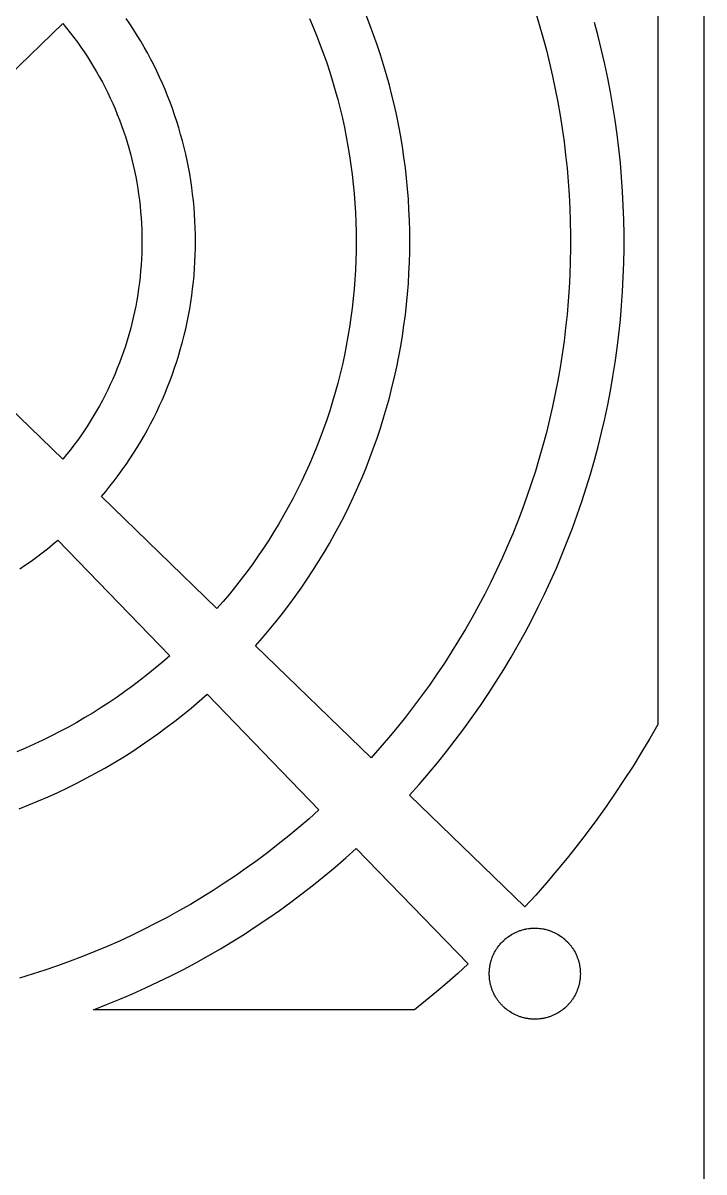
# Model space of a CAD drawing. Header units: metres. Extents: x -3 to 104, y -8 to 202.
# Drawn here: x 62.8 to 101, y 97.1 to 161.5 of the extents above; entities that cross this region are included whole.
import ezdxf

# ---------------------------------------------------------------- set-up
doc = ezdxf.new("R2010")
doc.units = ezdxf.units.M

msp = doc.modelspace()

# ---------------------------------------------------------------- linework, layer by layer
for p, q in [((100.95, 10), (100.95, 192.25)), ((98.3662, 176.274), (98.3662, 122.186)), ((68.8018, 161.4), (68.5889, 161.715)), ((78.8516, 161.71), (79.0635, 161.218)), ((82.2412, 161.351), (82.0264, 161.899)), ((91.5078, 162.088), (91.7246, 161.374)), ((95.0186, 160.714), (94.8115, 161.487)), ((57.0918, 153.726), (65.043, 161.427)), ((65.043, 161.427), (65.2529, 161.171)), ((65.2529, 161.171), (65.459, 160.912)), ((65.459, 160.912), (65.6602, 160.648)), ((69.0088, 161.083), (68.8018, 161.4)), ((69.21, 160.762), (69.0088, 161.083)), ((79.0635, 161.218), (79.2656, 160.723)), ((82.4463, 160.797), (82.2412, 161.351)), ((91.7246, 161.374), (91.9287, 160.656)), ((65.6602, 160.648), (65.8574, 160.383)), ((65.8574, 160.383), (66.0488, 160.112)), ((69.4062, 160.437), (69.21, 160.762)), ((69.5967, 160.108), (69.4062, 160.437)), ((79.2656, 160.723), (79.46, 160.224)), ((79.46, 160.224), (79.6455, 159.722)), ((82.6426, 160.24), (82.4463, 160.797)), ((82.8291, 159.681), (82.6426, 160.24)), ((91.9287, 160.656), (92.1211, 159.936)), ((95.2119, 159.937), (95.0186, 160.714)), ((66.0488, 160.112), (66.2363, 159.84)), ((66.2363, 159.84), (66.4189, 159.563)), ((66.4189, 159.563), (66.5967, 159.284)), ((69.7812, 159.777), (69.5967, 160.108)), ((69.9609, 159.443), (69.7812, 159.777)), ((79.6455, 159.722), (79.8223, 159.217)), ((83.0059, 159.117), (82.8291, 159.681)), ((92.1211, 159.936), (92.3008, 159.211)), ((95.3906, 159.157), (95.2119, 159.937)), ((66.5967, 159.284), (66.7695, 159.002)), ((66.7695, 159.002), (66.9375, 158.716)), ((70.1338, 159.105), (69.9609, 159.443)), ((70.3008, 158.765), (70.1338, 159.105)), ((79.8223, 159.217), (79.9902, 158.709)), ((83.1719, 158.551), (83.0059, 159.117)), ((92.3008, 159.211), (92.4678, 158.483)), ((95.5566, 158.374), (95.3906, 159.157)), ((66.9375, 158.716), (67.0996, 158.428)), ((67.0996, 158.428), (67.2578, 158.137)), ((70.4629, 158.422), (70.3008, 158.765)), ((70.6182, 158.076), (70.4629, 158.422)), ((79.9902, 158.709), (80.1494, 158.198)), ((83.3291, 157.982), (83.1719, 158.551)), ((92.4678, 158.483), (92.6221, 157.754)), ((95.709, 157.588), (95.5566, 158.374)), ((67.2578, 158.137), (67.4102, 157.843)), ((67.4102, 157.843), (67.5576, 157.547)), ((70.7676, 157.728), (70.6182, 158.076)), ((70.9111, 157.376), (70.7676, 157.728)), ((80.1494, 158.198), (80.2998, 157.685)), ((80.2998, 157.685), (80.4414, 157.168)), ((83.4756, 157.411), (83.3291, 157.982)), ((92.6221, 157.754), (92.7637, 157.021)), ((67.5576, 157.547), (67.7002, 157.248)), ((67.7002, 157.248), (67.8369, 156.946)), ((71.0488, 157.022), (70.9111, 157.376)), ((71.1797, 156.667), (71.0488, 157.022)), ((80.4414, 157.168), (80.5742, 156.649)), ((83.6133, 156.837), (83.4756, 157.411)), ((92.7637, 157.021), (92.8916, 156.286)), ((95.8477, 156.8), (95.709, 157.588)), ((67.8369, 156.946), (67.9688, 156.643)), ((67.9688, 156.643), (68.0957, 156.337)), ((68.0957, 156.337), (68.2168, 156.028)), ((71.3047, 156.309), (71.1797, 156.667)), ((80.5742, 156.649), (80.6973, 156.129)), ((83.7402, 156.261), (83.6133, 156.837)), ((95.9727, 156.009), (95.8477, 156.8)), ((68.2168, 156.028), (68.333, 155.718)), ((68.333, 155.718), (68.4434, 155.406)), ((71.4238, 155.948), (71.3047, 156.309)), ((71.5371, 155.586), (71.4238, 155.948)), ((80.6973, 156.129), (80.8125, 155.606)), ((83.8574, 155.682), (83.7402, 156.261)), ((92.8916, 156.286), (93.0078, 155.549)), ((96.084, 155.216), (95.9727, 156.009)), ((68.4434, 155.406), (68.5479, 155.092)), ((68.5479, 155.092), (68.6475, 154.776)), ((71.6436, 155.222), (71.5371, 155.586)), ((71.7432, 154.856), (71.6436, 155.222)), ((80.8125, 155.606), (80.918, 155.081)), ((80.918, 155.081), (81.0137, 154.555)), ((83.9639, 155.102), (83.8574, 155.682)), ((84.0605, 154.52), (83.9639, 155.102)), ((93.0078, 155.549), (93.1113, 154.81)), ((96.1807, 154.422), (96.084, 155.216)), ((68.6475, 154.776), (68.7412, 154.459)), ((68.7412, 154.459), (68.8291, 154.14)), ((71.8369, 154.488), (71.7432, 154.856)), ((71.9248, 154.12), (71.8369, 154.488)), ((81.0137, 154.555), (81.1016, 154.027)), ((84.1475, 153.936), (84.0605, 154.52)), ((93.1113, 154.81), (93.2021, 154.069)), ((96.2646, 153.625), (96.1807, 154.422)), ((68.8291, 154.14), (68.9121, 153.819)), ((68.9121, 153.819), (68.9893, 153.497)), ((72.0059, 153.749), (71.9248, 154.12)), ((81.1016, 154.027), (81.1797, 153.497)), ((84.2246, 153.351), (84.1475, 153.936)), ((93.2021, 154.069), (93.2793, 153.327)), ((68.9893, 153.497), (69.0615, 153.174)), ((69.0615, 153.174), (69.127, 152.85)), ((72.0801, 153.377), (72.0059, 153.749)), ((72.1484, 153.004), (72.0801, 153.377)), ((81.1797, 153.497), (81.249, 152.967)), ((84.291, 152.764), (84.2246, 153.351)), ((93.2793, 153.327), (93.3438, 152.584)), ((96.334, 152.828), (96.2646, 153.625)), ((69.127, 152.85), (69.1875, 152.523)), ((69.1875, 152.523), (69.2422, 152.197)), ((72.2109, 152.63), (72.1484, 153.004)), ((72.2656, 152.255), (72.2109, 152.63)), ((81.249, 152.967), (81.3086, 152.435)), ((84.3467, 152.177), (84.291, 152.764)), ((93.3438, 152.584), (93.3955, 151.84)), ((96.3896, 152.029), (96.334, 152.828)), ((69.2422, 152.197), (69.291, 151.87)), ((69.291, 151.87), (69.334, 151.541)), ((72.3154, 151.879), (72.2656, 152.255)), ((72.3574, 151.502), (72.3154, 151.879)), ((81.3086, 152.435), (81.3594, 151.902)), ((81.3594, 151.902), (81.4014, 151.368)), ((84.3936, 151.588), (84.3467, 152.177)), ((93.3955, 151.84), (93.4346, 151.095)), ((96.4316, 151.23), (96.3896, 152.029)), ((69.334, 151.541), (69.3711, 151.213)), ((69.3711, 151.213), (69.4033, 150.883)), ((72.3936, 151.124), (72.3574, 151.502)), ((81.4014, 151.368), (81.4336, 150.834)), ((84.4287, 150.999), (84.3936, 151.588)), ((96.459, 150.43), (96.4316, 151.23)), ((69.4033, 150.883), (69.4287, 150.553)), ((69.4287, 150.553), (69.4492, 150.223)), ((72.4229, 150.746), (72.3936, 151.124)), ((72.4453, 150.367), (72.4229, 150.746)), ((81.4336, 150.834), (81.4561, 150.3)), ((84.4541, 150.409), (84.4287, 150.999)), ((93.4346, 151.095), (93.46, 150.349)), ((69.4492, 150.223), (69.4639, 149.892)), ((72.4619, 149.988), (72.4453, 150.367)), ((72.4717, 149.608), (72.4619, 149.988)), ((81.4561, 150.3), (81.4707, 149.765)), ((84.4697, 149.819), (84.4541, 150.409)), ((93.46, 150.349), (93.4736, 149.603)), ((96.4736, 149.63), (96.459, 150.43)), ((69.4639, 149.892), (69.4717, 149.561)), ((69.4717, 149.561), (69.4746, 149.229)), ((72.4746, 149.229), (72.4717, 149.608)), ((81.4707, 149.765), (81.4746, 149.229)), ((84.4746, 149.229), (84.4697, 149.819)), ((93.4736, 149.603), (93.4736, 148.856)), ((96.4736, 148.829), (96.4736, 149.63)), ((69.4717, 148.898), (69.4639, 148.567)), ((69.4746, 149.229), (69.4717, 148.898)), ((72.4619, 148.471), (72.4717, 148.851)), ((72.4717, 148.851), (72.4746, 149.229)), ((81.4707, 148.694), (81.4561, 148.159)), ((81.4746, 149.229), (81.4707, 148.694)), ((84.4541, 148.05), (84.4697, 148.64)), ((84.4697, 148.64), (84.4746, 149.229)), ((93.4736, 148.856), (93.46, 148.11)), ((96.459, 148.029), (96.4736, 148.829)), ((69.4492, 148.236), (69.4287, 147.906)), ((69.4639, 148.567), (69.4492, 148.236)), ((72.4229, 147.714), (72.4453, 148.092)), ((72.4453, 148.092), (72.4619, 148.471)), ((81.4561, 148.159), (81.4336, 147.625)), ((84.4287, 147.46), (84.4541, 148.05)), ((93.46, 148.11), (93.4346, 147.364)), ((96.4316, 147.229), (96.459, 148.029)), ((69.4033, 147.576), (69.3711, 147.246)), ((69.4287, 147.906), (69.4033, 147.576)), ((72.3574, 146.958), (72.3936, 147.335)), ((72.3936, 147.335), (72.4229, 147.714)), ((81.4336, 147.625), (81.4014, 147.091)), ((84.3936, 146.871), (84.4287, 147.46)), ((93.4346, 147.364), (93.3955, 146.619)), ((69.334, 146.918), (69.291, 146.589)), ((69.3711, 147.246), (69.334, 146.918)), ((72.3154, 146.581), (72.3574, 146.958)), ((81.4014, 147.091), (81.3594, 146.557)), ((84.3467, 146.282), (84.3936, 146.871)), ((96.3896, 146.43), (96.4316, 147.229)), ((69.2422, 146.262), (69.1875, 145.936)), ((69.291, 146.589), (69.2422, 146.262)), ((72.2109, 145.829), (72.2656, 146.204)), ((72.2656, 146.204), (72.3154, 146.581)), ((81.3594, 146.557), (81.3086, 146.024)), ((84.291, 145.695), (84.3467, 146.282)), ((93.3955, 146.619), (93.3438, 145.875)), ((96.334, 145.631), (96.3896, 146.43)), ((69.127, 145.609), (69.0615, 145.285)), ((69.1875, 145.936), (69.127, 145.609)), ((72.0801, 145.082), (72.1484, 145.455)), ((72.1484, 145.455), (72.2109, 145.829)), ((81.249, 145.492), (81.1797, 144.962)), ((81.3086, 146.024), (81.249, 145.492)), ((84.2246, 145.108), (84.291, 145.695)), ((93.3438, 145.875), (93.2793, 145.132)), ((96.2646, 144.834), (96.334, 145.631)), ((68.9893, 144.962), (68.9121, 144.64)), ((69.0615, 145.285), (68.9893, 144.962)), ((72.0059, 144.71), (72.0801, 145.082)), ((81.1797, 144.962), (81.1016, 144.433)), ((84.1475, 144.523), (84.2246, 145.108)), ((93.2793, 145.132), (93.2021, 144.39)), ((96.1807, 144.037), (96.2646, 144.834)), ((65.043, 137.032), (57.0918, 144.733)), ((68.8291, 144.319), (68.7412, 144)), ((68.9121, 144.64), (68.8291, 144.319)), ((71.8369, 143.971), (71.9248, 144.34)), ((71.9248, 144.34), (72.0059, 144.71)), ((81.1016, 144.433), (81.0137, 143.904)), ((84.0605, 143.939), (84.1475, 144.523)), ((93.2021, 144.39), (93.1113, 143.649)), ((68.6475, 143.683), (68.5479, 143.367)), ((68.7412, 144), (68.6475, 143.683)), ((71.6436, 143.237), (71.7432, 143.603)), ((71.7432, 143.603), (71.8369, 143.971)), ((81.0137, 143.904), (80.918, 143.378)), ((83.9639, 143.357), (84.0605, 143.939)), ((93.1113, 143.649), (93.0078, 142.91)), ((96.084, 143.243), (96.1807, 144.037)), ((68.4434, 143.053), (68.333, 142.741)), ((68.5479, 143.367), (68.4434, 143.053)), ((71.4238, 142.511), (71.5371, 142.873)), ((71.5371, 142.873), (71.6436, 143.237)), ((80.8125, 142.854), (80.6973, 142.33)), ((80.918, 143.378), (80.8125, 142.854)), ((83.8574, 142.777), (83.9639, 143.357)), ((93.0078, 142.91), (92.8916, 142.173)), ((95.9727, 142.45), (96.084, 143.243)), ((68.2168, 142.431), (68.0957, 142.122)), ((68.333, 142.741), (68.2168, 142.431)), ((71.3047, 142.15), (71.4238, 142.511)), ((80.6973, 142.33), (80.5742, 141.81)), ((83.6133, 141.622), (83.7402, 142.199)), ((83.7402, 142.199), (83.8574, 142.777)), ((95.8477, 141.659), (95.9727, 142.45)), ((67.9688, 141.816), (67.8369, 141.513)), ((68.0957, 142.122), (67.9688, 141.816)), ((71.0488, 141.437), (71.1797, 141.792)), ((71.1797, 141.792), (71.3047, 142.15)), ((80.5742, 141.81), (80.4414, 141.291)), ((83.4756, 141.049), (83.6133, 141.622)), ((92.8916, 142.173), (92.7637, 141.438)), ((95.709, 140.871), (95.8477, 141.659)), ((67.5576, 140.912), (67.4102, 140.616)), ((67.7002, 141.212), (67.5576, 140.912)), ((67.8369, 141.513), (67.7002, 141.212)), ((70.7676, 140.731), (70.9111, 141.083)), ((70.9111, 141.083), (71.0488, 141.437)), ((80.4414, 141.291), (80.2998, 140.775)), ((83.3291, 140.477), (83.4756, 141.049)), ((92.7637, 141.438), (92.6221, 140.705)), ((67.2578, 140.322), (67.0996, 140.031)), ((67.4102, 140.616), (67.2578, 140.322)), ((70.4629, 140.037), (70.6182, 140.383)), ((70.6182, 140.383), (70.7676, 140.731)), ((80.1494, 140.262), (79.9902, 139.75)), ((80.2998, 140.775), (80.1494, 140.262)), ((83.1719, 139.908), (83.3291, 140.477)), ((92.6221, 140.705), (92.4678, 139.976)), ((95.5566, 140.085), (95.709, 140.871)), ((66.9375, 139.743), (66.7695, 139.457)), ((67.0996, 140.031), (66.9375, 139.743)), ((70.1338, 139.354), (70.3008, 139.694)), ((70.3008, 139.694), (70.4629, 140.037)), ((79.9902, 139.75), (79.8223, 139.242)), ((83.0059, 139.342), (83.1719, 139.908)), ((92.4678, 139.976), (92.3008, 139.248)), ((95.3906, 139.303), (95.5566, 140.085)), ((66.5967, 139.175), (66.4189, 138.896)), ((66.7695, 139.457), (66.5967, 139.175)), ((69.7812, 138.682), (69.9609, 139.016)), ((69.9609, 139.016), (70.1338, 139.354)), ((79.8223, 139.242), (79.6455, 138.737)), ((82.8291, 138.778), (83.0059, 139.342)), ((92.3008, 139.248), (92.1211, 138.524)), ((95.2119, 138.522), (95.3906, 139.303)), ((66.0488, 138.347), (65.8574, 138.076)), ((66.2363, 138.619), (66.0488, 138.347)), ((66.4189, 138.896), (66.2363, 138.619)), ((69.4062, 138.022), (69.5967, 138.351)), ((69.5967, 138.351), (69.7812, 138.682)), ((79.6455, 138.737), (79.46, 138.235)), ((82.6426, 138.219), (82.8291, 138.778)), ((92.1211, 138.524), (91.9287, 137.803)), ((95.0186, 137.745), (95.2119, 138.522)), ((65.6602, 137.811), (65.459, 137.548)), ((65.8574, 138.076), (65.6602, 137.811)), ((69.0088, 137.376), (69.21, 137.697)), ((69.21, 137.697), (69.4062, 138.022)), ((79.2656, 137.736), (79.0635, 137.241)), ((79.46, 138.235), (79.2656, 137.736)), ((82.4463, 137.662), (82.6426, 138.219)), ((91.9287, 137.803), (91.7246, 137.085)), ((94.8115, 136.972), (95.0186, 137.745)), ((65.2529, 137.288), (65.043, 137.032)), ((65.459, 137.548), (65.2529, 137.288)), ((68.5889, 136.744), (68.8018, 137.059)), ((68.8018, 137.059), (69.0088, 137.376)), ((79.0635, 137.241), (78.8516, 136.749)), ((82.0264, 136.56), (82.2412, 137.109)), ((82.2412, 137.109), (82.4463, 137.662)), ((91.7246, 137.085), (91.5078, 136.371)), ((68.1475, 136.127), (68.3711, 136.434)), ((68.3711, 136.434), (68.5889, 136.744)), ((78.8516, 136.749), (78.6318, 136.262)), ((81.8018, 136.014), (82.0264, 136.56)), ((94.5918, 136.202), (94.8115, 136.972)), ((67.6855, 135.525), (67.9189, 135.824)), ((67.9189, 135.824), (68.1475, 136.127)), ((78.4043, 135.777), (78.168, 135.297)), ((78.6318, 136.262), (78.4043, 135.777)), ((81.5674, 135.472), (81.8018, 136.014)), ((91.5078, 136.371), (91.2783, 135.661)), ((94.3584, 135.437), (94.5918, 136.202)), ((67.2031, 134.94), (67.4463, 135.23)), ((67.4463, 135.23), (67.6855, 135.525)), ((78.168, 135.297), (77.9229, 134.821)), ((81.3242, 134.935), (81.5674, 135.472)), ((91.2783, 135.661), (91.0371, 134.955)), ((94.1123, 134.675), (94.3584, 135.437)), ((73.6768, 128.67), (67.2031, 134.94)), ((77.9229, 134.821), (77.6699, 134.35)), ((81.0713, 134.401), (81.3242, 134.935)), ((91.0371, 134.955), (90.7832, 134.254)), ((93.8516, 133.918), (94.1123, 134.675)), ((77.4092, 133.882), (77.1406, 133.419)), ((77.6699, 134.35), (77.4092, 133.882)), ((80.5381, 133.348), (80.8086, 133.872)), ((80.8086, 133.872), (81.0713, 134.401)), ((90.7832, 134.254), (90.5166, 133.557)), ((93.5791, 133.166), (93.8516, 133.918)), ((77.1406, 133.419), (76.8633, 132.961)), ((80.2578, 132.829), (80.5381, 133.348)), ((90.5166, 133.557), (90.2393, 132.864)), ((76.8633, 132.961), (76.5781, 132.508)), ((79.9688, 132.314), (80.2578, 132.829)), ((90.2393, 132.864), (89.9492, 132.177)), ((93.293, 132.418), (93.5791, 133.166)), ((63.8799, 131.785), (64.1787, 132.019)), ((64.1787, 132.019), (64.4736, 132.258)), ((64.4736, 132.258), (64.7637, 132.502)), ((64.7637, 132.502), (71.0342, 126.028)), ((76.2861, 132.061), (75.9854, 131.617)), ((76.5781, 132.508), (76.2861, 132.061)), ((79.6709, 131.805), (79.9688, 132.314)), ((89.9492, 132.177), (89.6475, 131.494)), ((92.9941, 131.676), (93.293, 132.418)), ((62.96, 131.115), (63.2705, 131.333)), ((63.2705, 131.333), (63.5771, 131.557)), ((63.5771, 131.557), (63.8799, 131.785)), ((75.9854, 131.617), (75.6777, 131.18)), ((79.0479, 130.802), (79.3633, 131.301)), ((79.3633, 131.301), (79.6709, 131.805)), ((89.6475, 131.494), (89.334, 130.817)), ((92.6816, 130.938), (92.9941, 131.676)), ((62.6465, 130.903), (62.96, 131.115)), ((75.3623, 130.747), (75.04, 130.32)), ((75.6777, 131.18), (75.3623, 130.747)), ((78.7236, 130.309), (79.0479, 130.802)), ((89.334, 130.817), (89.0078, 130.146)), ((92.3574, 130.207), (92.6816, 130.938)), ((75.04, 130.32), (74.71, 129.898)), ((78.3916, 129.821), (78.7236, 130.309)), ((89.0078, 130.146), (88.6709, 129.48)), ((92.0195, 129.48), (92.3574, 130.207)), ((74.3721, 129.483), (74.0283, 129.073)), ((74.71, 129.898), (74.3721, 129.483)), ((77.7012, 128.864), (78.0508, 129.34)), ((78.0508, 129.34), (78.3916, 129.821)), ((88.6709, 129.48), (88.3232, 128.82)), ((91.6699, 128.761), (92.0195, 129.48)), ((74.0283, 129.073), (73.6768, 128.67)), ((77.3438, 128.395), (77.7012, 128.864)), ((88.3232, 128.82), (87.9629, 128.167)), ((91.3076, 128.047), (91.6699, 128.761)), ((76.9775, 127.932), (77.3438, 128.395)), ((87.9629, 128.167), (87.5918, 127.52)), ((90.9326, 127.34), (91.3076, 128.047)), ((76.2227, 127.024), (76.6045, 127.475)), ((76.6045, 127.475), (76.9775, 127.932)), ((87.5918, 127.52), (87.21, 126.879)), ((75.833, 126.581), (76.2227, 127.024)), ((87.21, 126.879), (86.8164, 126.244)), ((90.5459, 126.639), (90.9326, 127.34)), ((82.3018, 120.315), (75.833, 126.581)), ((86.8164, 126.244), (86.4121, 125.617)), ((90.1465, 125.945), (90.5459, 126.639)), ((70.6309, 125.677), (70.2217, 125.332)), ((71.0342, 126.028), (70.6309, 125.677)), ((86.4121, 125.617), (85.9971, 124.997)), ((89.7354, 125.259), (90.1465, 125.945)), ((69.8057, 124.995), (69.3848, 124.665)), ((70.2217, 125.332), (69.8057, 124.995)), ((85.9971, 124.997), (85.5713, 124.385)), ((89.3125, 124.579), (89.7354, 125.259)), ((68.958, 124.342), (68.5254, 124.026)), ((69.3848, 124.665), (68.958, 124.342)), ((85.5713, 124.385), (85.1348, 123.779)), ((88.8779, 123.907), (89.3125, 124.579)), ((68.0879, 123.719), (67.6445, 123.419)), ((68.5254, 124.026), (68.0879, 123.719)), ((72.6797, 123.482), (73.124, 123.871)), ((73.124, 123.871), (79.3896, 117.402)), ((85.1348, 123.779), (84.6875, 123.182)), ((88.4316, 123.242), (88.8779, 123.907)), ((67.1963, 123.126), (66.7432, 122.841)), ((67.6445, 123.419), (67.1963, 123.126)), ((71.7734, 122.727), (72.2295, 123.101)), ((72.2295, 123.101), (72.6797, 123.482)), ((84.6875, 123.182), (84.2305, 122.592)), ((87.9736, 122.586), (88.4316, 123.242)), ((65.8223, 122.295), (65.3555, 122.034)), ((66.2852, 122.564), (65.8223, 122.295)), ((66.7432, 122.841), (66.2852, 122.564)), ((70.8408, 122.004), (71.3096, 122.361)), ((71.3096, 122.361), (71.7734, 122.727)), ((84.2305, 122.592), (83.7637, 122.011)), ((87.5039, 121.938), (87.9736, 122.586)), ((64.8838, 121.781), (64.4072, 121.537)), ((65.3555, 122.034), (64.8838, 121.781)), ((69.8828, 121.313), (70.3652, 121.654)), ((70.3652, 121.654), (70.8408, 122.004)), ((83.7637, 122.011), (83.2861, 121.437)), ((87.0234, 121.297), (87.5039, 121.938)), ((98.3662, 122.186), (97.915, 121.4)), ((63.4434, 121.072), (62.9551, 120.853)), ((63.9277, 121.301), (63.4434, 121.072)), ((64.4072, 121.537), (63.9277, 121.301)), ((68.9023, 120.656), (69.3955, 120.98)), ((69.3955, 120.98), (69.8828, 121.313)), ((83.2861, 121.437), (82.7988, 120.872)), ((86.5322, 120.666), (87.0234, 121.297)), ((97.915, 121.4), (97.4502, 120.624)), ((62.9551, 120.853), (62.4639, 120.642)), ((67.8994, 120.034), (68.4043, 120.341)), ((68.4043, 120.341), (68.9023, 120.656)), ((82.7988, 120.872), (82.3018, 120.315)), ((86.0293, 120.042), (86.5322, 120.666)), ((97.4502, 120.624), (96.9736, 119.854)), ((66.876, 119.447), (67.3906, 119.736)), ((67.3906, 119.736), (67.8994, 120.034)), ((85.5156, 119.428), (86.0293, 120.042)), ((96.9736, 119.854), (96.4834, 119.094)), ((65.832, 118.896), (66.3564, 119.167)), ((66.3564, 119.167), (66.876, 119.447)), ((84.9922, 118.823), (85.5156, 119.428)), ((96.4834, 119.094), (95.9814, 118.34)), ((64.2324, 118.138), (64.7705, 118.381)), ((64.7705, 118.381), (65.3037, 118.634)), ((65.3037, 118.634), (65.832, 118.896)), ((84.458, 118.227), (84.9922, 118.823)), ((63.1455, 117.679), (63.6904, 117.903)), ((63.6904, 117.903), (64.2324, 118.138)), ((90.9248, 111.963), (84.458, 118.227)), ((95.9814, 118.34), (95.4668, 117.596)), ((62.5957, 117.463), (63.1455, 117.679)), ((79.3896, 117.402), (78.833, 116.905)), ((95.4668, 117.596), (94.9404, 116.859)), ((78.833, 116.905), (78.2676, 116.418)), ((94.9404, 116.859), (94.4014, 116.132)), ((77.6943, 115.941), (77.1123, 115.474)), ((78.2676, 116.418), (77.6943, 115.941)), ((94.4014, 116.132), (93.8516, 115.414)), ((77.1123, 115.474), (76.5225, 115.017)), ((80.8896, 114.72), (81.4775, 115.247)), ((81.4775, 115.247), (87.7412, 108.779)), ((93.8516, 115.414), (93.2891, 114.704)), ((75.9248, 114.57), (75.3203, 114.134)), ((76.5225, 115.017), (75.9248, 114.57)), ((80.293, 114.202), (80.8896, 114.72)), ((93.2891, 114.704), (92.7148, 114.005)), ((75.3203, 114.134), (74.707, 113.708)), ((79.6875, 113.695), (80.293, 114.202)), ((92.7148, 114.005), (92.1299, 113.314)), ((74.0869, 113.293), (73.46, 112.889)), ((74.707, 113.708), (74.0869, 113.293)), ((79.0732, 113.199), (79.6875, 113.695)), ((92.1299, 113.314), (91.5332, 112.634)), ((73.46, 112.889), (72.8262, 112.495)), ((77.8193, 112.239), (78.4502, 112.714)), ((78.4502, 112.714), (79.0732, 113.199)), ((91.5332, 112.634), (90.9248, 111.963)), ((72.1855, 112.112), (71.5381, 111.741)), ((72.8262, 112.495), (72.1855, 112.112)), ((77.1797, 111.775), (77.8193, 112.239)), ((70.8838, 111.382), (70.2246, 111.033)), ((71.5381, 111.741), (70.8838, 111.382)), ((75.8789, 110.881), (76.5332, 111.322)), ((76.5332, 111.322), (77.1797, 111.775)), ((69.5586, 110.696), (68.8877, 110.371)), ((70.2246, 111.033), (69.5586, 110.696)), ((75.2168, 110.45), (75.8789, 110.881)), ((90.6445, 110.641), (90.6865, 110.654)), ((90.6865, 110.654), (90.7295, 110.668)), ((90.7295, 110.668), (90.7725, 110.681)), ((90.7725, 110.681), (90.8584, 110.704)), ((90.8584, 110.704), (90.9014, 110.714)), ((90.9014, 110.714), (90.9453, 110.724)), ((90.9453, 110.724), (90.9883, 110.732)), ((90.9883, 110.732), (91.0322, 110.741)), ((91.0322, 110.741), (91.1201, 110.755)), ((91.1201, 110.755), (91.1641, 110.761)), ((91.1641, 110.761), (91.208, 110.766)), ((91.208, 110.766), (91.2529, 110.77)), ((91.2529, 110.77), (91.2969, 110.773)), ((91.2969, 110.773), (91.3418, 110.776)), ((91.3418, 110.776), (91.3857, 110.778)), ((91.3857, 110.778), (91.4307, 110.779)), ((91.4307, 110.779), (91.5195, 110.779)), ((91.5195, 110.779), (91.5645, 110.778)), ((91.5645, 110.778), (91.6084, 110.776)), ((91.6084, 110.776), (91.6533, 110.773)), ((91.6533, 110.773), (91.7412, 110.766)), ((91.7412, 110.766), (91.7861, 110.761)), ((91.7861, 110.761), (91.8301, 110.755)), ((91.8301, 110.755), (91.918, 110.741)), ((91.918, 110.741), (91.9619, 110.732)), ((91.9619, 110.732), (92.0049, 110.724)), ((92.0049, 110.724), (92.0488, 110.714)), ((92.0488, 110.714), (92.0918, 110.704)), ((92.0918, 110.704), (92.1777, 110.681)), ((92.1777, 110.681), (92.2207, 110.668)), ((92.2207, 110.668), (92.2627, 110.654)), ((92.2627, 110.654), (92.3057, 110.641)), ((68.21, 110.058), (67.5273, 109.756)), ((68.8877, 110.371), (68.21, 110.058)), ((73.8711, 109.624), (74.5469, 110.031)), ((74.5469, 110.031), (75.2168, 110.45)), ((89.6406, 110.001), (89.6719, 110.032)), ((89.6719, 110.032), (89.7363, 110.095)), ((89.7363, 110.095), (89.7686, 110.125)), ((89.7686, 110.125), (89.8018, 110.154)), ((89.8018, 110.154), (89.8701, 110.211)), ((89.8701, 110.211), (89.9053, 110.239)), ((89.9053, 110.239), (89.9404, 110.266)), ((89.9404, 110.266), (89.9766, 110.293)), ((89.9766, 110.293), (90.0488, 110.344)), ((90.0488, 110.344), (90.0859, 110.368)), ((90.0859, 110.368), (90.1621, 110.415)), ((90.1621, 110.415), (90.2383, 110.46)), ((90.2383, 110.46), (90.2783, 110.481)), ((90.2783, 110.481), (90.3174, 110.502)), ((90.3174, 110.502), (90.3975, 110.541)), ((90.3975, 110.541), (90.4375, 110.56)), ((90.4375, 110.56), (90.4785, 110.577)), ((90.4785, 110.577), (90.5195, 110.594)), ((90.5195, 110.594), (90.5615, 110.61)), ((90.5615, 110.61), (90.6025, 110.626)), ((90.6025, 110.626), (90.6445, 110.641)), ((92.3057, 110.641), (92.3467, 110.626)), ((92.3467, 110.626), (92.3887, 110.61)), ((92.3887, 110.61), (92.4307, 110.594)), ((92.4307, 110.594), (92.4717, 110.577)), ((92.4717, 110.577), (92.5117, 110.56)), ((92.5117, 110.56), (92.5527, 110.541)), ((92.5527, 110.541), (92.6328, 110.502)), ((92.6328, 110.502), (92.6719, 110.481)), ((92.6719, 110.481), (92.7109, 110.46)), ((92.7109, 110.46), (92.75, 110.438)), ((92.75, 110.438), (92.7881, 110.415)), ((92.7881, 110.415), (92.8643, 110.368)), ((92.8643, 110.368), (92.9014, 110.344)), ((92.9014, 110.344), (92.9736, 110.293)), ((92.9736, 110.293), (93.0098, 110.266)), ((93.0098, 110.266), (93.0449, 110.239)), ((93.0449, 110.239), (93.0801, 110.211)), ((93.0801, 110.211), (93.1484, 110.154)), ((93.1484, 110.154), (93.1816, 110.125)), ((93.1816, 110.125), (93.2139, 110.095)), ((93.2139, 110.095), (93.2783, 110.032)), ((93.2783, 110.032), (93.3096, 110.001)), ((66.8398, 109.466), (66.1475, 109.188)), ((67.5273, 109.756), (66.8398, 109.466)), ((73.1875, 109.228), (73.8711, 109.624)), ((89.1826, 109.348), (89.2031, 109.388)), ((89.2031, 109.388), (89.2236, 109.427)), ((89.2236, 109.427), (89.2666, 109.505)), ((89.2666, 109.505), (89.2891, 109.543)), ((89.2891, 109.543), (89.3125, 109.581)), ((89.3125, 109.581), (89.3359, 109.618)), ((89.3359, 109.618), (89.3613, 109.655)), ((89.3613, 109.655), (89.3857, 109.692)), ((89.3857, 109.692), (89.4385, 109.765)), ((89.4385, 109.765), (89.4658, 109.8)), ((89.4658, 109.8), (89.4932, 109.834)), ((89.4932, 109.834), (89.5215, 109.869)), ((89.5215, 109.869), (89.5801, 109.936)), ((89.5801, 109.936), (89.6104, 109.969)), ((89.6104, 109.969), (89.6406, 110.001)), ((93.3096, 110.001), (93.3398, 109.969)), ((93.3398, 109.969), (93.3701, 109.936)), ((93.3701, 109.936), (93.4287, 109.869)), ((93.4287, 109.869), (93.457, 109.834)), ((93.457, 109.834), (93.4844, 109.8)), ((93.4844, 109.8), (93.5117, 109.765)), ((93.5117, 109.765), (93.5381, 109.729)), ((93.5381, 109.729), (93.5635, 109.692)), ((93.5635, 109.692), (93.5889, 109.655)), ((93.5889, 109.655), (93.6377, 109.581)), ((93.6377, 109.581), (93.6611, 109.543)), ((93.6611, 109.543), (93.6836, 109.505)), ((93.6836, 109.505), (93.7266, 109.427)), ((93.7266, 109.427), (93.7471, 109.388)), ((93.7471, 109.388), (93.7861, 109.308)), ((65.4512, 108.922), (64.749, 108.668)), ((66.1475, 109.188), (65.4512, 108.922)), ((71.8008, 108.472), (72.4971, 108.844)), ((72.4971, 108.844), (73.1875, 109.228)), ((87.7412, 108.779), (87.1562, 108.248)), ((88.9717, 108.716), (88.9805, 108.76)), ((88.9805, 108.76), (88.9902, 108.803)), ((88.9902, 108.803), (89.001, 108.847)), ((89.001, 108.847), (89.0117, 108.89)), ((89.0117, 108.89), (89.0234, 108.933)), ((89.0234, 108.933), (89.0361, 108.975)), ((89.0361, 108.975), (89.0498, 109.018)), ((89.0498, 109.018), (89.0635, 109.06)), ((89.0635, 109.06), (89.0947, 109.144)), ((89.0947, 109.144), (89.1104, 109.185)), ((89.1104, 109.185), (89.1455, 109.267)), ((89.1455, 109.267), (89.1641, 109.308)), ((89.1641, 109.308), (89.1826, 109.348)), ((93.7861, 109.308), (93.8047, 109.267)), ((93.8047, 109.267), (93.8223, 109.226)), ((93.8223, 109.226), (93.8555, 109.144)), ((93.8555, 109.144), (93.8711, 109.102)), ((93.8711, 109.102), (93.9004, 109.018)), ((93.9004, 109.018), (93.9141, 108.975)), ((93.9141, 108.975), (93.9258, 108.933)), ((93.9258, 108.933), (93.9385, 108.89)), ((93.9385, 108.89), (93.9492, 108.847)), ((93.9492, 108.847), (93.96, 108.803)), ((93.96, 108.803), (93.9697, 108.76)), ((93.9697, 108.76), (93.9785, 108.716)), ((63.333, 108.197), (62.6191, 107.98)), ((64.043, 108.427), (63.333, 108.197)), ((64.749, 108.668), (64.043, 108.427)), ((70.3896, 107.764), (71.0986, 108.111)), ((71.0986, 108.111), (71.8008, 108.472)), ((87.1562, 108.248), (86.5645, 107.726)), ((88.9248, 108.229), (88.9268, 108.318)), ((88.9268, 108.141), (88.9248, 108.229)), ((88.9268, 108.318), (88.9287, 108.363)), ((88.9287, 108.096), (88.9268, 108.141)), ((88.9287, 108.363), (88.9316, 108.407)), ((88.9316, 108.052), (88.9287, 108.096)), ((88.9316, 108.407), (88.9346, 108.452)), ((88.9346, 108.452), (88.9443, 108.54)), ((88.9443, 108.54), (88.9502, 108.584)), ((88.9502, 108.584), (88.9561, 108.629)), ((88.9561, 108.629), (88.9639, 108.672)), ((88.9639, 108.672), (88.9717, 108.716)), ((93.9785, 108.716), (93.9863, 108.672)), ((93.9863, 108.672), (93.9932, 108.629)), ((93.9932, 108.629), (94, 108.584)), ((94, 108.584), (94.0059, 108.54)), ((94.0059, 108.54), (94.0156, 108.452)), ((94.0156, 108.452), (94.0186, 108.407)), ((94.0186, 108.407), (94.0215, 108.363)), ((94.0215, 108.096), (94.0186, 108.052)), ((94.0215, 108.363), (94.0234, 108.318)), ((94.0234, 108.141), (94.0215, 108.096)), ((94.0234, 108.318), (94.0254, 108.229)), ((94.0254, 108.229), (94.0234, 108.141)), ((69.6748, 107.428), (70.3896, 107.764)), ((86.5645, 107.726), (85.9639, 107.211)), ((88.9346, 108.007), (88.9316, 108.052)), ((88.9443, 107.919), (88.9346, 108.007)), ((88.9561, 107.831), (88.9443, 107.919)), ((88.9717, 107.743), (88.9561, 107.831)), ((88.9805, 107.699), (88.9717, 107.743)), ((88.9902, 107.656), (88.9805, 107.699)), ((89.001, 107.612), (88.9902, 107.656)), ((89.0117, 107.569), (89.001, 107.612)), ((89.0234, 107.526), (89.0117, 107.569)), ((89.0361, 107.484), (89.0234, 107.526)), ((89.0498, 107.441), (89.0361, 107.484)), ((89.0635, 107.399), (89.0498, 107.441)), ((93.9004, 107.441), (93.8711, 107.357)), ((93.9141, 107.484), (93.9004, 107.441)), ((93.9258, 107.526), (93.9141, 107.484)), ((93.9385, 107.569), (93.9258, 107.526)), ((93.9492, 107.612), (93.9385, 107.569)), ((93.96, 107.656), (93.9492, 107.612)), ((93.9697, 107.699), (93.96, 107.656)), ((93.9785, 107.743), (93.9697, 107.699)), ((93.9863, 107.787), (93.9785, 107.743)), ((94, 107.875), (93.9863, 107.787)), ((94.0059, 107.919), (94, 107.875)), ((94.0156, 108.007), (94.0059, 107.919)), ((94.0186, 108.052), (94.0156, 108.007)), ((67.4971, 106.495), (68.2285, 106.794)), ((68.2285, 106.794), (68.9541, 107.104)), ((68.9541, 107.104), (69.6748, 107.428)), ((85.9639, 107.211), (85.3564, 106.706)), ((89.0947, 107.315), (89.0635, 107.399)), ((89.1104, 107.274), (89.0947, 107.315)), ((89.1455, 107.192), (89.1104, 107.274)), ((89.1641, 107.152), (89.1455, 107.192)), ((89.1826, 107.111), (89.1641, 107.152)), ((89.2031, 107.072), (89.1826, 107.111)), ((89.2236, 107.032), (89.2031, 107.072)), ((89.2666, 106.954), (89.2236, 107.032)), ((89.2891, 106.916), (89.2666, 106.954)), ((89.3125, 106.878), (89.2891, 106.916)), ((89.3359, 106.841), (89.3125, 106.878)), ((89.3613, 106.804), (89.3359, 106.841)), ((89.3857, 106.767), (89.3613, 106.804)), ((93.5889, 106.804), (93.5635, 106.767)), ((93.6377, 106.878), (93.5889, 106.804)), ((93.6611, 106.916), (93.6377, 106.878)), ((93.6836, 106.954), (93.6611, 106.916)), ((93.7266, 107.032), (93.6836, 106.954)), ((93.7471, 107.072), (93.7266, 107.032)), ((93.7666, 107.111), (93.7471, 107.072)), ((93.7861, 107.152), (93.7666, 107.111)), ((93.8047, 107.192), (93.7861, 107.152)), ((93.8223, 107.233), (93.8047, 107.192)), ((93.8555, 107.315), (93.8223, 107.233)), ((93.8711, 107.357), (93.8555, 107.315)), ((66.7607, 106.209), (67.4971, 106.495)), ((84.7422, 106.209), (66.7607, 106.209)), ((85.3564, 106.706), (84.7422, 106.209)), ((89.4121, 106.73), (89.3857, 106.767)), ((89.4385, 106.695), (89.4121, 106.73)), ((89.4658, 106.659), (89.4385, 106.695)), ((89.4932, 106.625), (89.4658, 106.659)), ((89.5215, 106.591), (89.4932, 106.625)), ((89.5508, 106.557), (89.5215, 106.591)), ((89.5801, 106.523), (89.5508, 106.557)), ((89.6104, 106.49), (89.5801, 106.523)), ((89.6406, 106.458), (89.6104, 106.49)), ((89.6719, 106.427), (89.6406, 106.458)), ((89.7363, 106.364), (89.6719, 106.427)), ((89.7686, 106.335), (89.7363, 106.364)), ((89.8018, 106.305), (89.7686, 106.335)), ((89.8701, 106.248), (89.8018, 106.305)), ((89.9053, 106.22), (89.8701, 106.248)), ((89.9404, 106.193), (89.9053, 106.22)), ((90.0127, 106.141), (89.9404, 106.193)), ((93.0098, 106.193), (92.9375, 106.141)), ((93.0449, 106.22), (93.0098, 106.193)), ((93.0801, 106.248), (93.0449, 106.22)), ((93.1484, 106.305), (93.0801, 106.248)), ((93.1816, 106.335), (93.1484, 106.305)), ((93.2139, 106.364), (93.1816, 106.335)), ((93.2783, 106.427), (93.2139, 106.364)), ((93.3096, 106.458), (93.2783, 106.427)), ((93.3398, 106.49), (93.3096, 106.458)), ((93.3701, 106.523), (93.3398, 106.49)), ((93.3994, 106.557), (93.3701, 106.523)), ((93.4287, 106.591), (93.3994, 106.557)), ((93.457, 106.625), (93.4287, 106.591)), ((93.4844, 106.659), (93.457, 106.625)), ((93.5117, 106.695), (93.4844, 106.659)), ((93.5381, 106.73), (93.5117, 106.695)), ((93.5635, 106.767), (93.5381, 106.73)), ((90.0488, 106.115), (90.0127, 106.141)), ((90.0859, 106.091), (90.0488, 106.115)), ((90.1621, 106.044), (90.0859, 106.091)), ((90.2383, 105.999), (90.1621, 106.044)), ((90.2783, 105.979), (90.2383, 105.999)), ((90.3174, 105.957), (90.2783, 105.979)), ((90.3574, 105.938), (90.3174, 105.957)), ((90.4375, 105.9), (90.3574, 105.938)), ((90.4785, 105.882), (90.4375, 105.9)), ((90.5195, 105.865), (90.4785, 105.882)), ((90.5615, 105.849), (90.5195, 105.865)), ((90.6025, 105.833), (90.5615, 105.849)), ((90.6445, 105.818), (90.6025, 105.833)), ((90.6865, 105.805), (90.6445, 105.818)), ((90.7295, 105.791), (90.6865, 105.805)), ((90.7725, 105.778), (90.7295, 105.791)), ((90.8584, 105.755), (90.7725, 105.778)), ((90.9014, 105.745), (90.8584, 105.755)), ((90.9453, 105.735), (90.9014, 105.745)), ((90.9883, 105.727), (90.9453, 105.735)), ((91.0762, 105.711), (90.9883, 105.727)), ((91.1201, 105.704), (91.0762, 105.711)), ((91.1641, 105.698), (91.1201, 105.704)), ((91.208, 105.693), (91.1641, 105.698)), ((91.2529, 105.689), (91.208, 105.693)), ((91.2969, 105.686), (91.2529, 105.689)), ((91.3418, 105.683), (91.2969, 105.686)), ((91.3857, 105.681), (91.3418, 105.683)), ((91.4307, 105.68), (91.3857, 105.681)), ((91.5195, 105.68), (91.4307, 105.68)), ((91.5645, 105.681), (91.5195, 105.68)), ((91.6084, 105.683), (91.5645, 105.681)), ((91.6533, 105.686), (91.6084, 105.683)), ((91.7412, 105.693), (91.6533, 105.686)), ((91.7861, 105.698), (91.7412, 105.693)), ((91.8301, 105.704), (91.7861, 105.698)), ((91.874, 105.711), (91.8301, 105.704)), ((91.9619, 105.727), (91.874, 105.711)), ((92.0049, 105.735), (91.9619, 105.727)), ((92.0488, 105.745), (92.0049, 105.735)), ((92.0918, 105.755), (92.0488, 105.745)), ((92.1777, 105.778), (92.0918, 105.755)), ((92.2207, 105.791), (92.1777, 105.778)), ((92.2627, 105.805), (92.2207, 105.791)), ((92.3057, 105.818), (92.2627, 105.805)), ((92.3467, 105.833), (92.3057, 105.818)), ((92.3887, 105.849), (92.3467, 105.833)), ((92.4307, 105.865), (92.3887, 105.849)), ((92.4717, 105.882), (92.4307, 105.865)), ((92.5117, 105.9), (92.4717, 105.882)), ((92.5527, 105.919), (92.5117, 105.9)), ((92.5928, 105.938), (92.5527, 105.919)), ((92.6328, 105.957), (92.5928, 105.938)), ((92.6719, 105.979), (92.6328, 105.957)), ((92.7109, 105.999), (92.6719, 105.979)), ((92.75, 106.021), (92.7109, 105.999)), ((92.7881, 106.044), (92.75, 106.021)), ((92.8643, 106.091), (92.7881, 106.044)), ((92.9014, 106.115), (92.8643, 106.091)), ((92.9375, 106.141), (92.9014, 106.115))]:
    msp.add_line(p, q)

doc.saveas('drawing.dxf')
